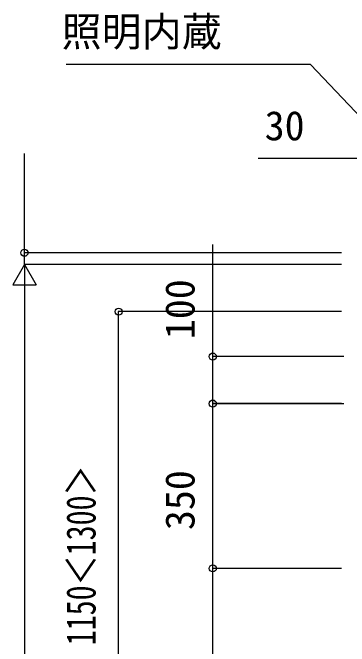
# Model space of a CAD drawing. Units: millimetres, scale not verified. Extents: x -4375 to 4375, y -6499 to 6472.
# Drawn here: x -2300 to -1585, y 1840 to 3185 of the extents above; entities that cross this region are included whole.
import ezdxf
from ezdxf.enums import TextEntityAlignment as Align

# ---------------------------------------------------------------- set-up
doc = ezdxf.new("R2010")
doc.units = ezdxf.units.MM
doc.header["$LTSCALE"] = 30
doc.layers.add('0-3_YKK_D', color=6, linetype='Continuous')
doc.styles.add('ＭＳ ゴシック', font='')
doc.styles.get('ＭＳ ゴシック').set_extended_font_data('MS Gothic')

msp = doc.modelspace()

# ---------------------------------------------------------------- linework, layer by layer
at = {"layer": '0-3_YKK_D'}
for p, q in [((-2275, 2675.8), (-2275, 2886.88)), ((-1565.5, 2875.8), (-1778.51, 2875.8)), ((-1601.5, 2675.8), (-2276, 2675.8)), ((-2275, 2650.8), (-2275, 2675.8)), ((-2275, 2650.8), (-2300, 2607.5)), ((-1601.5, 2650.8), (-2276, 2650.8)), ((-1601.5, 2650.8), (-2276, 2650.8)), ((-2275, 2650.8), (-2275, 2620.8)), ((-2275, 2650.8), (-2250, 2607.5)), ((-2275, 2650.8), (-2275, 2564.2)), ((-2300, 2607.5), (-2250, 2607.5)), ((-2275, 2600.8), (-2275, 1300.8)), ((-1601.5, 2550.8), (-2076, 2550.8)), ((-2075, 1250.8), (-2075, 2550.8)), ((-1596.99, 2455.45), (-1876, 2455.45)), ((-1601.5, 2355.8), (-1876, 2355.8)), ((-1596.99, 2355.45), (-1876, 2355.45)), ((-1875, 2005.8), (-1875, 2355.8)), ((-1601.5, 2005.8), (-1876, 2005.8)), ((-1601.5, 2005.8), (-1876, 2005.8)), ((-1875, 1250.8), (-1875, 2005.8))]:
    msp.add_line(p, q, dxfattribs=at)
for points in [[(-1287.36, 2675.8), (-1667.36, 3075.8), (-2186.36, 3075.8)], [(-1875, 2355.45), (-1875, 2455.45), (-1875, 2693.52)]]:
    msp.add_lwpolyline(points, dxfattribs=at)
for centre in [(-2275, 2675.8), (-2075, 2550.8), (-1875, 2455.45), (-1875, 2355.8), (-1875, 2355.45), (-1875, 2005.8), (-1875, 2005.8)]:
    msp.add_circle(centre, 7.5, dxfattribs=at)

# ---------------------------------------------------------------- texts
at = {"layer": '0-3_YKK_D', "style": 'ＭＳ ゴシック'}
for s, p in [('照明内蔵', (-2196.04, 3095.37)), ('30', (-1764.79, 2895.8))]:
    msp.add_text(s, height=62.32, dxfattribs=at).set_placement(p, align=Align.BOTTOM_LEFT)
for s, p in [('100', (-1895, 2492.41)), ('350', (-1895, 2087.11))]:
    msp.add_text(s, height=62.32, rotation=90, dxfattribs=at).set_placement(p, align=Align.BOTTOM_LEFT)
at = {"layer": '0-3_YKK_D', "style": 'ＭＳ ゴシック', "width": 0.75}
msp.add_text('インターホン中心：1150＜1300＞', height=62.32, rotation=90, dxfattribs=at).set_placement((-2105.14, 1268.73), align=Align.BOTTOM_LEFT)

doc.saveas('drawing.dxf')
